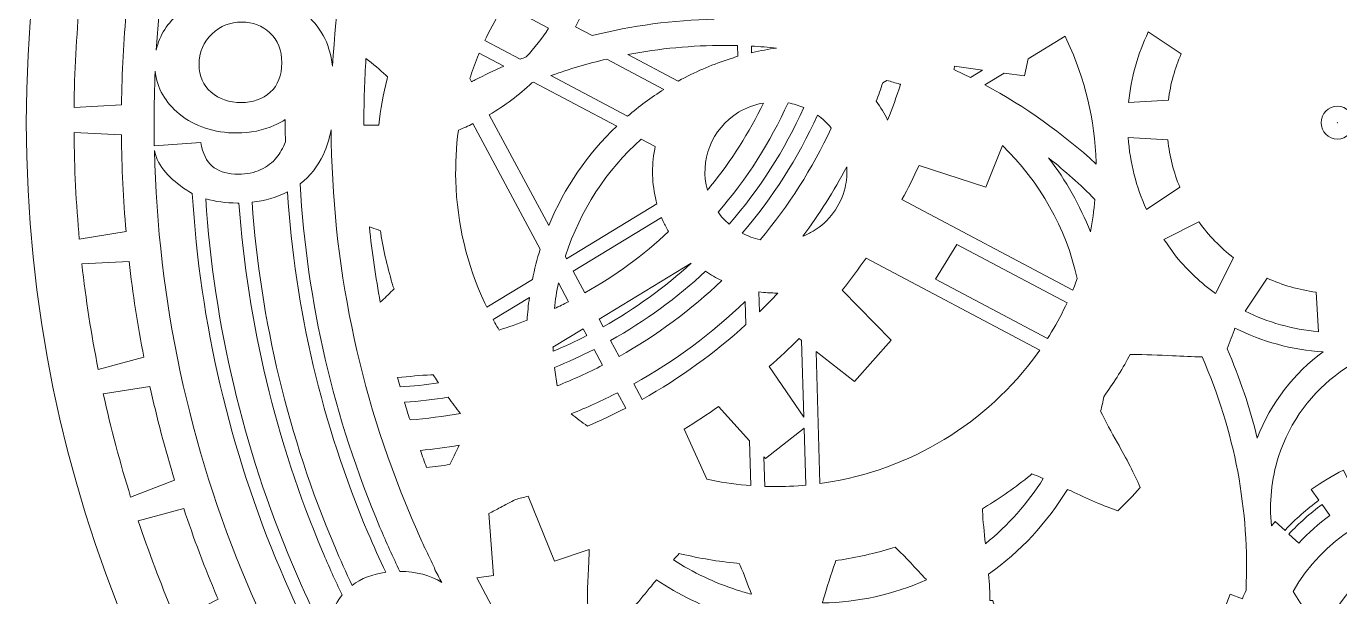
# Model space of a CAD drawing. Header units: millimetres. Extents: x -247 to 1827, y -473 to -7.
# Drawn here: x 1002.7 to 1203.1, y -279.6 to -192.7 of the extents above; entities that cross this region are included whole.
import ezdxf

# ---------------------------------------------------------------- set-up
doc = ezdxf.new("R2010")
doc.units = ezdxf.units.MM
doc.header["$MEASUREMENT"] = 0
doc.layers.add('Layer 3', color=7, linetype='Continuous')

# ---------------------------------------------------------------- blocks, each defined once
blk = doc.blocks.new('block 2')
at = {"layer": 'Layer 3'}
h = blk.add_hatch(color=7, dxfattribs=at)
h.dxf.hatch_style = 2
edge = h.paths.add_edge_path()
edge.add_spline(control_points=[(1202.7, -207.38), (1202.7, -207.38), (1202.72, -207.35), (1202.72, -207.35), (1202.72, -207.35), (1202.69, -207.36), (1202.69, -207.36), (1202.7, -207.36), (1202.7, -207.37), (1202.7, -207.38)], knot_values=[0, 0, 0, 0, 1, 1, 1, 2, 2, 2, 3, 3, 3, 3], degree=3, periodic=1)
at = {"layer": 'Layer 3', "lineweight": 0}
for points, knots in [([(1202.71, -7.36), (1092.25, -7.36), (1002.71, -96.9), (1002.71, -207.36), (1002.71, -317.82), (1092.25, -407.36), (1202.71, -407.36), (1313.16, -407.36), (1402.71, -317.82), (1402.71, -207.36), (1402.71, -96.9), (1313.16, -7.36), (1202.71, -7.36)], [0, 0, 0, 0, 1, 1, 1, 2, 2, 2, 3, 3, 3, 4, 4, 4, 4]), ([(1048.96, -123.68), (1046.22, -128.72), (1043.71, -133.91), (1041.46, -139.24), (1034.71, -155.19), (1030.43, -171.87), (1028.65, -189.03), (1027.77, -189.45), (1026.95, -189.97), (1026.19, -190.57), (1024.28, -192.1), (1023.02, -194.02), (1022.54, -196.29), (1023.77, -175.83), (1028.41, -155.97), (1036.39, -137.1), (1039.14, -130.59), (1042.26, -124.29), (1045.72, -118.19), (1046.41, -117.89), (1047.14, -117.53), (1047.9, -117.12), (1048.54, -116.78), (1048.42, -116.87), (1048.96, -116.52), (1048.96, -116.52), (1048.96, -123.68), (1048.96, -123.68)], [0, 0, 0, 0, 1, 1, 1, 2, 2, 2, 3, 3, 3, 4, 4, 4, 5, 5, 5, 6, 6, 6, 7, 7, 7, 8, 8, 8, 9, 9, 9, 9]), ([(1061.98, -134.36), (1063.32, -135.35), (1064.93, -135.88), (1066.8, -135.94), (1064.81, -139.74), (1062.95, -143.63), (1061.27, -147.61), (1054.38, -163.91), (1050.41, -181.08), (1049.44, -198.76), (1049.17, -196.87), (1048.69, -195.3), (1048, -194.06), (1047.26, -192.73), (1046.28, -191.59), (1045.08, -190.65), (1046.7, -175.15), (1050.57, -160.07), (1056.66, -145.67), (1058.29, -141.82), (1060.07, -138.05), (1061.98, -134.36)], [0, 0, 0, 0, 1, 1, 1, 2, 2, 2, 3, 3, 3, 4, 4, 4, 5, 5, 5, 6, 6, 6, 7, 7, 7, 7]), ([(1107.66, -191.59), (1101.38, -191.71), (1095.13, -192.55), (1089.01, -194.09), (1089.01, -194.09), (1086.46, -192.75), (1086.46, -192.75), (1087.65, -190.62), (1088.63, -188.39), (1089.37, -186.08), (1089.37, -186.08), (1107.66, -191.59), (1107.66, -191.59)], [0, 0, 0, 0, 1, 1, 1, 2, 2, 2, 3, 3, 3, 4, 4, 4, 4]), ([(1010.86, -188.81), (1010.86, -188.81), (1018.01, -189.94), (1018.01, -189.94), (1017.56, -194.82), (1017.3, -199.73), (1017.23, -204.66), (1017.23, -204.66), (1010, -205.04), (1010, -205.04), (1010.06, -199.62), (1010.35, -194.2), (1010.86, -188.81)], [0, 0, 0, 0, 1, 1, 1, 2, 2, 2, 3, 3, 3, 4, 4, 4, 4]), ([(1072.64, -194.84), (1072.64, -194.84), (1072.89, -194.33), (1072.89, -194.33), (1073.62, -192.8), (1074.45, -191.3), (1075.33, -189.87), (1075.33, -189.87), (1075.63, -189.39), (1075.63, -189.39), (1075.63, -189.39), (1082.37, -192.96), (1082.37, -192.96), (1081.37, -194.51), (1080.23, -195.96), (1078.98, -197.31), (1078.66, -197.43), (1078.35, -197.57), (1078.03, -197.69), (1078.03, -197.69), (1072.64, -194.84), (1072.64, -194.84)], [0, 0, 0, 0, 1, 1, 1, 2, 2, 2, 3, 3, 3, 4, 4, 4, 5, 5, 5, 6, 6, 6, 7, 7, 7, 7]), ([(1031.04, -193.81), (1032.35, -192.61), (1033.84, -192.02), (1035.59, -192.02), (1037.27, -192.02), (1038.68, -192.56), (1039.88, -193.67), (1041.08, -194.77), (1041.69, -196.3), (1041.69, -198.23), (1041.69, -200.15), (1041.1, -201.66), (1039.93, -202.71), (1038.76, -203.77), (1037.3, -204.29), (1035.47, -204.29), (1033.64, -204.29), (1032.15, -203.77), (1030.91, -202.7), (1029.67, -201.63), (1029.07, -200.27), (1029.07, -198.53), (1029.07, -196.6), (1029.73, -195.01), (1031.04, -193.81)], [0, 0, 0, 0, 1, 1, 1, 2, 2, 2, 3, 3, 3, 4, 4, 4, 5, 5, 5, 6, 6, 6, 7, 7, 7, 8, 8, 8, 8]), ([(1148.92, -201.6), (1148.92, -201.6), (1151.87, -199.81), (1151.87, -199.81), (1151.87, -199.81), (1154.96, -200.23), (1154.96, -200.23), (1154.96, -200.23), (1155.51, -197.6), (1155.51, -197.6), (1155.51, -197.6), (1161.17, -194.17), (1161.17, -194.17), (1161.17, -194.17), (1161.45, -194.78), (1161.45, -194.78), (1164.2, -200.65), (1165.69, -206.92), (1165.89, -213.42), (1165.89, -213.5), (1165.89, -213.58), (1165.89, -213.66), (1160.78, -208.96), (1155.09, -204.9), (1148.92, -201.6)], [0, 0, 0, 0, 1, 1, 1, 2, 2, 2, 3, 3, 3, 4, 4, 4, 5, 5, 5, 6, 6, 6, 7, 7, 7, 8, 8, 8, 8]), ([(1170.85, -204.3), (1171.22, -200.48), (1172.26, -196.85), (1173.85, -193.53), (1173.85, -193.53), (1178.87, -196.85), (1178.87, -196.85), (1178.39, -197.96), (1177.98, -199.11), (1177.65, -200.29), (1177.32, -201.47), (1177.07, -202.69), (1176.92, -203.93), (1176.92, -203.93), (1170.85, -204.3), (1170.85, -204.3)], [0, 0, 0, 0, 1, 1, 1, 2, 2, 2, 3, 3, 3, 4, 4, 4, 5, 5, 5, 5]), ([(1110.81, -197.38), (1110.73, -197.41), (1110.65, -197.44), (1110.57, -197.47), (1108.06, -198.24), (1105.59, -199.23), (1103.2, -200.46), (1102.84, -200.64), (1102.49, -200.84), (1102.13, -201.04), (1102.13, -201.04), (1094.46, -196.98), (1094.46, -196.98), (1099.33, -196.05), (1104.26, -195.57), (1109.22, -195.57), (1109.87, -195.57), (1110.53, -195.58), (1111.18, -195.6), (1111.18, -195.6), (1111.23, -197.23), (1111.23, -197.23), (1111.23, -197.23), (1110.81, -197.38), (1110.81, -197.38)], [0, 0, 0, 0, 1, 1, 1, 2, 2, 2, 3, 3, 3, 4, 4, 4, 5, 5, 5, 6, 6, 6, 7, 7, 7, 8, 8, 8, 8]), ([(1117.16, -195.98), (1115.93, -196.16), (1114.71, -196.39), (1113.5, -196.67), (1113.5, -196.67), (1113.35, -196.7), (1113.35, -196.7), (1113.35, -196.7), (1113.32, -195.68), (1113.32, -195.68), (1114.6, -195.75), (1115.88, -195.85), (1117.16, -195.98)], [0, 0, 0, 0, 1, 1, 1, 2, 2, 2, 3, 3, 3, 4, 4, 4, 4]), ([(1054.21, -207.73), (1054.21, -207.6), (1054.21, -207.48), (1054.21, -207.36), (1054.21, -204.07), (1054.31, -200.8), (1054.52, -197.55), (1055.6, -198.42), (1056.65, -199.28), (1057.57, -200.11), (1057.57, -200.11), (1057.83, -200.35), (1057.83, -200.35), (1057.83, -200.35), (1057.75, -200.69), (1057.75, -200.69), (1057.18, -202.98), (1056.76, -205.34), (1056.47, -207.72), (1055.72, -207.75), (1054.96, -207.75), (1054.21, -207.73)], [0, 0, 0, 0, 1, 1, 1, 2, 2, 2, 3, 3, 3, 4, 4, 4, 5, 5, 5, 6, 6, 6, 7, 7, 7, 7]), ([(1075.53, -198.75), (1074.06, -199.41), (1072.6, -200.1), (1071.16, -200.84), (1070.98, -200.93), (1070.81, -201.03), (1070.63, -201.12), (1070.63, -201.12), (1070.37, -200.64), (1070.37, -200.64), (1070.72, -199.55), (1071.1, -198.47), (1071.53, -197.39), (1071.53, -197.39), (1071.78, -196.77), (1071.78, -196.77), (1071.78, -196.77), (1075.53, -198.75), (1075.53, -198.75)], [0, 0, 0, 0, 1, 1, 1, 2, 2, 2, 3, 3, 3, 4, 4, 4, 5, 5, 5, 6, 6, 6, 6]), ([(1091.26, -197.67), (1091.26, -197.67), (1099.98, -202.29), (1099.98, -202.29), (1098.01, -203.51), (1096.16, -204.88), (1094.42, -206.37), (1094.42, -206.37), (1082.73, -200.18), (1082.73, -200.18), (1085.54, -199.18), (1088.38, -198.34), (1091.26, -197.67)], [0, 0, 0, 0, 1, 1, 1, 2, 2, 2, 3, 3, 3, 4, 4, 4, 4]), ([(1026.04, -206.02), (1028.42, -207.95), (1031.37, -208.93), (1034.81, -208.93), (1036.87, -208.93), (1038.82, -208.53), (1040.59, -207.75), (1041.17, -207.49), (1041.7, -207.2), (1042.21, -206.89), (1042.21, -207.05), (1042.21, -207.2), (1042.21, -207.36), (1042.21, -208.33), (1042.22, -209.3), (1042.23, -210.27), (1041.85, -211.24), (1041.4, -212.04), (1040.9, -212.65), (1040.27, -213.43), (1039.45, -214.05), (1038.47, -214.52), (1037.5, -214.97), (1036.35, -215.2), (1035.05, -215.2), (1033.53, -215.2), (1032.34, -214.89), (1031.39, -214.24), (1030.46, -213.6), (1029.8, -212.51), (1029.45, -211.01), (1029.45, -211.01), (1029.31, -210.4), (1029.31, -210.4), (1029.31, -210.4), (1022.24, -210.9), (1022.24, -210.9), (1022.22, -209.72), (1022.21, -208.54), (1022.21, -207.36), (1022.21, -204.72), (1022.27, -202.1), (1022.38, -199.48), (1022.65, -202.12), (1023.94, -204.32), (1026.04, -206.02)], [0, 0, 0, 0, 1, 1, 1, 2, 2, 2, 3, 3, 3, 4, 4, 4, 5, 5, 5, 6, 6, 6, 7, 7, 7, 8, 8, 8, 9, 9, 9, 10, 10, 10, 11, 11, 11, 12, 12, 12, 13, 13, 13, 14, 14, 14, 15, 15, 15, 15]), ([(1148.56, -199.35), (1148.56, -199.35), (1146.72, -200.46), (1146.72, -200.46), (1145.88, -200.04), (1145.04, -199.64), (1144.19, -199.25), (1144.23, -199.08), (1144.28, -198.92), (1144.32, -198.76), (1144.32, -198.76), (1148.56, -199.35), (1148.56, -199.35)], [0, 0, 0, 0, 1, 1, 1, 2, 2, 2, 3, 3, 3, 4, 4, 4, 4]), ([(1079.83, -201.28), (1079.92, -201.24), (1080.01, -201.21), (1080.1, -201.17), (1080.1, -201.17), (1092.77, -207.88), (1092.77, -207.88), (1088.32, -212.13), (1084.79, -217.26), (1082.41, -223.04), (1082.41, -223.04), (1073.34, -206.16), (1073.34, -206.16), (1075.73, -204.76), (1077.89, -203.11), (1079.83, -201.28)], [0, 0, 0, 0, 1, 1, 1, 2, 2, 2, 3, 3, 3, 4, 4, 4, 5, 5, 5, 5]), ([(1133.35, -201.3), (1133.35, -201.3), (1133.97, -200.92), (1133.97, -200.92), (1134.63, -201.09), (1135.28, -201.28), (1135.92, -201.48), (1135.97, -201.5), (1136.02, -201.51), (1136.06, -201.53), (1135.47, -203.36), (1134.81, -205.17), (1134.09, -206.96), (1133.61, -205.97), (1133.04, -205.01), (1132.37, -204.09), (1132.71, -203.17), (1133.04, -202.24), (1133.35, -201.3)], [0, 0, 0, 0, 1, 1, 1, 2, 2, 2, 3, 3, 3, 4, 4, 4, 5, 5, 5, 6, 6, 6, 6]), ([(1115.15, -204.36), (1112.96, -208.87), (1110.28, -213.12), (1107.1, -217.06), (1106.94, -217.26), (1106.78, -217.46), (1106.61, -217.66), (1105.37, -213.22), (1107.18, -208.31), (1111.37, -205.77), (1112.53, -205.07), (1113.82, -204.59), (1115.15, -204.36)], [0, 0, 0, 0, 1, 1, 1, 2, 2, 2, 3, 3, 3, 4, 4, 4, 4]), ([(1118.91, -204.35), (1119.74, -204.49), (1120.54, -204.73), (1121.3, -205.05), (1118.38, -211.55), (1114.55, -217.53), (1109.93, -222.84), (1109.3, -222.3), (1108.73, -221.69), (1108.24, -221.01), (1112.6, -215.95), (1116.18, -210.33), (1118.91, -204.35)], [0, 0, 0, 0, 1, 1, 1, 2, 2, 2, 3, 3, 3, 4, 4, 4, 4]), ([(1111.91, -224.19), (1116.56, -218.81), (1120.43, -212.77), (1123.4, -206.21), (1124.18, -206.76), (1124.89, -207.42), (1125.5, -208.18), (1122.63, -214.34), (1118.98, -220.06), (1114.65, -225.2), (1113.69, -224.99), (1112.77, -224.65), (1111.91, -224.19)], [0, 0, 0, 0, 1, 1, 1, 2, 2, 2, 3, 3, 3, 4, 4, 4, 4]), ([(1205.21, -207.36), (1205.21, -208.74), (1204.09, -209.86), (1202.71, -209.86), (1201.33, -209.86), (1200.21, -208.74), (1200.21, -207.36), (1200.21, -205.98), (1201.33, -204.86), (1202.71, -204.86), (1204.09, -204.86), (1205.21, -205.98), (1205.21, -207.36)], [0, 0, 0, 0, 1, 1, 1, 2, 2, 2, 3, 3, 3, 4, 4, 4, 4]), ([(1068.22, -216.24), (1068.15, -213.63), (1068.28, -211.04), (1068.62, -208.49), (1069.37, -208.19), (1070.11, -207.86), (1070.84, -207.5), (1070.84, -207.5), (1081.11, -226.62), (1081.11, -226.62), (1080.62, -228.16), (1080.23, -229.71), (1079.91, -231.27), (1079.91, -231.27), (1072.94, -235.49), (1072.94, -235.49), (1072.94, -235.49), (1072.66, -234.88), (1072.66, -234.88), (1069.91, -229.01), (1068.42, -222.74), (1068.22, -216.24)], [0, 0, 0, 0, 1, 1, 1, 2, 2, 2, 3, 3, 3, 4, 4, 4, 5, 5, 5, 6, 6, 6, 7, 7, 7, 7]), ([(1202.7, -207.38), (1202.7, -207.38), (1202.72, -207.35), (1202.72, -207.35), (1202.72, -207.35), (1202.69, -207.36), (1202.69, -207.36), (1202.7, -207.36), (1202.7, -207.37), (1202.7, -207.38)], [0, 0, 0, 0, 1, 1, 1, 2, 2, 2, 3, 3, 3, 3]), ([(1009.99, -208.85), (1009.99, -208.85), (1017.22, -209.23), (1017.22, -209.23), (1017.27, -214.17), (1017.5, -219.09), (1017.94, -223.97), (1017.94, -223.97), (1010.8, -225.09), (1010.8, -225.09), (1010.31, -219.7), (1010.04, -214.28), (1009.99, -208.85)], [0, 0, 0, 0, 1, 1, 1, 2, 2, 2, 3, 3, 3, 4, 4, 4, 4]), ([(1059.68, -275.76), (1058.63, -273.55), (1057.62, -271.32), (1056.66, -269.06), (1049.6, -252.36), (1045.52, -234.78), (1044.48, -216.68), (1045.98, -215.51), (1047.18, -214.01), (1048.03, -212.2), (1048.55, -211.12), (1048.94, -209.86), (1049.21, -208.44), (1049.35, -228.78), (1053.4, -248.51), (1061.27, -267.11), (1061.8, -268.36), (1062.35, -269.6), (1062.91, -270.84), (1063.09, -271.29), (1063.28, -271.74), (1063.47, -272.19), (1063.47, -272.19), (1063.52, -272.17), (1063.52, -272.17), (1064.01, -273.22), (1064.51, -274.27), (1065.03, -275.3), (1065.03, -275.3), (1064.96, -275.34), (1064.96, -275.34), (1065.32, -276.05), (1065.7, -276.75), (1066.09, -277.44), (1064.34, -276.35), (1062.2, -275.78), (1059.68, -275.76)], [0, 0, 0, 0, 1, 1, 1, 2, 2, 2, 3, 3, 3, 4, 4, 4, 5, 5, 5, 6, 6, 6, 7, 7, 7, 8, 8, 8, 9, 9, 9, 10, 10, 10, 11, 11, 11, 12, 12, 12, 12]), ([(1098.24, -215.37), (1098.28, -216.68), (1098.47, -218.01), (1098.8, -219.32), (1098.8, -219.32), (1098.91, -219.75), (1098.91, -219.75), (1098.91, -219.75), (1085.12, -228.1), (1085.12, -228.1), (1085.12, -228.1), (1084.94, -227.76), (1084.94, -227.76), (1084.95, -227.73), (1084.96, -227.69), (1084.98, -227.65), (1087.21, -220.69), (1091.19, -214.6), (1096.51, -209.86), (1096.51, -209.86), (1098.64, -210.99), (1098.64, -210.99), (1098.64, -210.99), (1098.56, -211.42), (1098.56, -211.42), (1098.31, -212.74), (1098.2, -214.07), (1098.24, -215.37)], [0, 0, 0, 0, 1, 1, 1, 2, 2, 2, 3, 3, 3, 4, 4, 4, 5, 5, 5, 6, 6, 6, 7, 7, 7, 8, 8, 8, 9, 9, 9, 9]), ([(1176.84, -209.98), (1177.1, -212.51), (1177.73, -214.94), (1178.66, -217.21), (1178.66, -217.21), (1173.56, -220.58), (1173.56, -220.58), (1172.02, -217.19), (1171.06, -213.5), (1170.79, -209.61), (1170.79, -209.61), (1176.84, -209.98), (1176.84, -209.98)], [0, 0, 0, 0, 1, 1, 1, 2, 2, 2, 3, 3, 3, 4, 4, 4, 4]), ([(1048.01, -300.45), (1043.62, -293.15), (1039.74, -285.53), (1036.39, -277.62), (1027.53, -256.66), (1022.78, -234.48), (1022.26, -211.61), (1022.68, -214.13), (1024.87, -216.09), (1026.95, -217.49), (1027.29, -217.73), (1027.66, -217.93), (1028.03, -218.13), (1029.23, -237.95), (1033.73, -257.2), (1041.46, -275.48), (1043.95, -281.36), (1046.74, -287.07), (1049.82, -292.6), (1049.74, -292.69), (1049.66, -292.78), (1049.58, -292.87), (1048.37, -294.31), (1047.76, -296.11), (1047.76, -298.22), (1047.76, -299), (1047.85, -299.74), (1048.01, -300.45)], [0, 0, 0, 0, 1, 1, 1, 2, 2, 2, 3, 3, 3, 4, 4, 4, 5, 5, 5, 6, 6, 6, 7, 7, 7, 8, 8, 8, 9, 9, 9, 9]), ([(1136.27, -219.09), (1137.19, -217.39), (1138.07, -215.66), (1138.88, -213.91), (1138.88, -213.91), (1149.08, -217.2), (1149.08, -217.2), (1149.08, -217.2), (1151.61, -210.86), (1151.61, -210.86), (1157.31, -216.36), (1161.27, -223.43), (1163.03, -231.11), (1162.88, -231.5), (1162.74, -231.88), (1162.58, -232.27), (1162.58, -232.27), (1162.33, -232.89), (1162.33, -232.89), (1162.33, -232.89), (1136.27, -219.09), (1136.27, -219.09)], [0, 0, 0, 0, 1, 1, 1, 2, 2, 2, 3, 3, 3, 4, 4, 4, 5, 5, 5, 6, 6, 6, 7, 7, 7, 7]), ([(1121.15, -224.68), (1123.65, -221.34), (1125.89, -217.8), (1127.86, -214.09), (1127.94, -215.15), (1127.85, -216.22), (1127.6, -217.28), (1126.93, -220.05), (1125.21, -222.39), (1122.74, -223.89), (1122.23, -224.2), (1121.7, -224.46), (1121.15, -224.68)], [0, 0, 0, 0, 1, 1, 1, 2, 2, 2, 3, 3, 3, 4, 4, 4, 4]), ([(1158.65, -212.74), (1161.13, -214.7), (1163.49, -216.82), (1165.72, -219.06), (1165.57, -220.73), (1165.34, -222.37), (1165.02, -224.01), (1163.45, -219.97), (1161.31, -216.17), (1158.65, -212.74)], [0, 0, 0, 0, 1, 1, 1, 2, 2, 2, 3, 3, 3, 3]), ([(1052.4, -277.9), (1051.48, -275.94), (1050.59, -273.97), (1049.75, -271.98), (1042.67, -255.22), (1038.45, -237.62), (1037.15, -219.49), (1039.13, -219.27), (1040.94, -218.73), (1042.55, -217.9), (1043.7, -235.85), (1047.81, -253.27), (1054.82, -269.84), (1055.68, -271.88), (1056.59, -273.89), (1057.53, -275.89), (1055.52, -276.15), (1053.8, -276.83), (1052.4, -277.9)], [0, 0, 0, 0, 1, 1, 1, 2, 2, 2, 3, 3, 3, 4, 4, 4, 5, 5, 5, 6, 6, 6, 6]), ([(1043.3, -274.7), (1035.78, -256.92), (1031.35, -238.21), (1030.09, -218.95), (1031.53, -219.38), (1033.15, -219.61), (1034.94, -219.61), (1035.01, -219.61), (1035.08, -219.61), (1035.15, -219.61), (1036.47, -237.96), (1040.73, -255.79), (1047.91, -272.75), (1048.85, -274.98), (1049.84, -277.17), (1050.87, -279.35), (1049.72, -280.75), (1049.13, -282.38), (1049.13, -284.23), (1049.13, -285.82), (1049.6, -287.21), (1050.51, -288.37), (1051.15, -289.17), (1052.03, -289.86), (1053.15, -290.4), (1052.51, -290.65), (1051.92, -290.95), (1051.39, -291.29), (1048.41, -285.93), (1045.71, -280.4), (1043.3, -274.7)], [0, 0, 0, 0, 1, 1, 1, 2, 2, 2, 3, 3, 3, 4, 4, 4, 5, 5, 5, 6, 6, 6, 7, 7, 7, 8, 8, 8, 9, 9, 9, 10, 10, 10, 10]), ([(1087.92, -233.31), (1087.92, -233.31), (1086.12, -229.97), (1086.12, -229.97), (1086.12, -229.97), (1099.6, -221.79), (1099.6, -221.79), (1099.6, -221.79), (1099.88, -222.41), (1099.88, -222.41), (1100.13, -222.94), (1100.4, -223.46), (1100.69, -223.96), (1096.84, -227.56), (1092.57, -230.68), (1087.92, -233.31)], [0, 0, 0, 0, 1, 1, 1, 2, 2, 2, 3, 3, 3, 4, 4, 4, 5, 5, 5, 5]), ([(1056.39, -223.7), (1056.39, -223.7), (1056.72, -223.82), (1056.72, -223.82), (1056.72, -223.82), (1056.78, -224.17), (1056.78, -224.17), (1057.22, -226.95), (1057.87, -229.71), (1058.69, -232.37), (1058.69, -232.37), (1058.8, -232.7), (1058.8, -232.7), (1058.8, -232.7), (1058.55, -232.95), (1058.55, -232.95), (1057.98, -233.53), (1057.36, -234.12), (1056.71, -234.72), (1056.01, -230.93), (1055.45, -227.1), (1055.04, -223.25), (1055.5, -223.4), (1055.96, -223.54), (1056.39, -223.7)], [0, 0, 0, 0, 1, 1, 1, 2, 2, 2, 3, 3, 3, 4, 4, 4, 5, 5, 5, 6, 6, 6, 7, 7, 7, 8, 8, 8, 8]), ([(1181.58, -222.47), (1183.06, -224.55), (1184.84, -226.39), (1186.86, -227.95), (1186.86, -227.95), (1184.13, -233.41), (1184.13, -233.41), (1181.91, -231.81), (1179.9, -229.94), (1178.14, -227.84), (1177.52, -226.93), (1176.88, -226.03), (1176.22, -225.15), (1176.22, -225.15), (1181.58, -222.47), (1181.58, -222.47)], [0, 0, 0, 0, 1, 1, 1, 2, 2, 2, 3, 3, 3, 4, 4, 4, 5, 5, 5, 5]), ([(1141.38, -231.22), (1141.38, -231.22), (1144.66, -225.92), (1144.66, -225.92), (1144.66, -225.92), (1161.47, -234.82), (1161.47, -234.82), (1161.47, -234.82), (1161.22, -235.33), (1161.22, -235.33), (1160.49, -236.87), (1159.66, -238.36), (1158.78, -239.79), (1158.78, -239.79), (1158.48, -240.27), (1158.48, -240.27), (1158.48, -240.27), (1141.38, -231.22), (1141.38, -231.22)], [0, 0, 0, 0, 1, 1, 1, 2, 2, 2, 3, 3, 3, 4, 4, 4, 5, 5, 5, 6, 6, 6, 6]), ([(1129.03, -246.82), (1129.03, -246.82), (1134.64, -240.53), (1134.64, -240.53), (1134.64, -240.53), (1127.17, -232.89), (1127.17, -232.89), (1128.44, -231.3), (1129.64, -229.66), (1130.8, -227.99), (1130.8, -227.99), (1157.31, -242.03), (1157.31, -242.03), (1157.31, -242.03), (1156.92, -242.58), (1156.92, -242.58), (1149.28, -253.16), (1137.45, -260.33), (1124.45, -262.27), (1124.45, -262.27), (1123.77, -262.38), (1123.77, -262.38), (1123.77, -262.38), (1123.17, -242.26), (1123.17, -242.26), (1123.17, -242.26), (1129.03, -246.82), (1129.03, -246.82)], [0, 0, 0, 0, 1, 1, 1, 2, 2, 2, 3, 3, 3, 4, 4, 4, 5, 5, 5, 6, 6, 6, 7, 7, 7, 8, 8, 8, 9, 9, 9, 9]), ([(1011.19, -228.88), (1011.19, -228.88), (1018.39, -228.5), (1018.39, -228.5), (1018.95, -233.41), (1019.7, -238.27), (1020.64, -243.1), (1020.64, -243.1), (1013.68, -244.96), (1013.68, -244.96), (1012.62, -239.65), (1011.79, -234.29), (1011.19, -228.88)], [0, 0, 0, 0, 1, 1, 1, 2, 2, 2, 3, 3, 3, 4, 4, 4, 4]), ([(1104.12, -228.79), (1100.07, -232.48), (1095.58, -235.73), (1090.7, -238.48), (1090.7, -238.48), (1090.07, -237.31), (1090.07, -237.31), (1090.07, -237.31), (1104.12, -228.79), (1104.12, -228.79)], [0, 0, 0, 0, 1, 1, 1, 2, 2, 2, 3, 3, 3, 3]), ([(1093.12, -242.99), (1093.12, -242.99), (1091.82, -240.57), (1091.82, -240.57), (1097.12, -237.6), (1101.97, -234.04), (1106.32, -230), (1107.11, -230.55), (1107.93, -231.03), (1108.79, -231.44), (1104.13, -235.88), (1098.88, -239.76), (1093.12, -242.99)], [0, 0, 0, 0, 1, 1, 1, 2, 2, 2, 3, 3, 3, 4, 4, 4, 4]), ([(1085.42, -234.65), (1084.7, -235.01), (1083.98, -235.36), (1083.26, -235.7), (1083.4, -234.39), (1083.61, -233.08), (1083.88, -231.78), (1083.88, -231.78), (1085.42, -234.65), (1085.42, -234.65)], [0, 0, 0, 0, 1, 1, 1, 2, 2, 2, 3, 3, 3, 3]), ([(1191.98, -231.05), (1194.31, -232.12), (1196.82, -232.85), (1199.45, -233.19), (1199.45, -233.19), (1199.82, -239.23), (1199.82, -239.23), (1195.84, -238.87), (1192.07, -237.78), (1188.64, -236.1), (1188.64, -236.1), (1191.98, -231.05), (1191.98, -231.05)], [0, 0, 0, 0, 1, 1, 1, 2, 2, 2, 3, 3, 3, 4, 4, 4, 4]), ([(1079.45, -234.02), (1079.29, -235.17), (1079.17, -236.32), (1079.1, -237.48), (1077.69, -238.02), (1076.27, -238.52), (1074.83, -238.97), (1074.61, -238.6), (1074.4, -238.23), (1074.2, -237.86), (1074.2, -237.86), (1073.92, -237.37), (1073.92, -237.37), (1073.92, -237.37), (1079.45, -234.02), (1079.45, -234.02)], [0, 0, 0, 0, 1, 1, 1, 2, 2, 2, 3, 3, 3, 4, 4, 4, 5, 5, 5, 5]), ([(1115.15, -233.22), (1115.99, -233.3), (1116.68, -233.33), (1117.35, -233.33), (1116.44, -234.3), (1115.51, -235.25), (1114.55, -236.19), (1114.55, -236.19), (1114.46, -233.15), (1114.46, -233.15), (1114.46, -233.15), (1115.15, -233.22), (1115.15, -233.22)], [0, 0, 0, 0, 1, 1, 1, 2, 2, 2, 3, 3, 3, 4, 4, 4, 4]), ([(1112.37, -234.61), (1112.37, -234.61), (1112.47, -238.14), (1112.47, -238.14), (1107.74, -242.45), (1102.46, -246.29), (1096.64, -249.54), (1096.64, -249.54), (1095.37, -247.18), (1095.37, -247.18), (1101.63, -243.68), (1107.33, -239.46), (1112.37, -234.61)], [0, 0, 0, 0, 1, 1, 1, 2, 2, 2, 3, 3, 3, 4, 4, 4, 4]), ([(1087.64, -238.78), (1087.64, -238.78), (1088.2, -239.82), (1088.2, -239.82), (1086.51, -240.68), (1084.8, -241.47), (1083.07, -242.19), (1083.06, -241.99), (1083.06, -241.78), (1083.05, -241.57), (1083.05, -241.57), (1087.64, -238.78), (1087.64, -238.78)], [0, 0, 0, 0, 1, 1, 1, 2, 2, 2, 3, 3, 3, 4, 4, 4, 4]), ([(1120.98, -240.56), (1120.98, -240.56), (1121.33, -252.27), (1121.33, -252.27), (1121.33, -252.27), (1116.04, -244.53), (1116.04, -244.53), (1117.61, -243.15), (1119.14, -241.73), (1120.6, -240.26), (1120.6, -240.26), (1120.98, -240.56), (1120.98, -240.56)], [0, 0, 0, 0, 1, 1, 1, 2, 2, 2, 3, 3, 3, 4, 4, 4, 4]), ([(1190.48, -255.44), (1189.35, -250.81), (1187.81, -246.25), (1185.87, -241.81), (1186.32, -240.73), (1186.71, -239.69), (1187.07, -238.67), (1191.17, -240.72), (1195.73, -242), (1200.54, -242.29), (1196.13, -245.53), (1192.57, -250.02), (1190.48, -255.44)], [0, 0, 0, 0, 1, 1, 1, 2, 2, 2, 3, 3, 3, 4, 4, 4, 4]), ([(1089.32, -241.91), (1089.32, -241.91), (1090.62, -244.33), (1090.62, -244.33), (1088.35, -245.5), (1086.04, -246.54), (1083.7, -247.47), (1083.53, -246.54), (1083.39, -245.61), (1083.28, -244.68), (1085.32, -243.85), (1087.33, -242.93), (1089.32, -241.91)], [0, 0, 0, 0, 1, 1, 1, 2, 2, 2, 3, 3, 3, 4, 4, 4, 4]), ([(1237.85, -254.4), (1237.85, -254.4), (1240.79, -254.6), (1240.79, -254.6), (1241.37, -255.76), (1241.86, -256.95), (1242.26, -258.17), (1242.26, -258.17), (1238.27, -259.16), (1238.27, -259.16), (1238.27, -259.16), (1238.87, -262.5), (1238.87, -262.5), (1237.92, -261.87), (1236.94, -261.28), (1235.93, -260.75), (1235.93, -260.75), (1235, -262.51), (1235, -262.51), (1232.97, -261.44), (1230.82, -260.57), (1228.57, -259.93), (1228.57, -259.93), (1229.12, -258.01), (1229.12, -258.01), (1227.29, -257.48), (1225.4, -257.1), (1223.5, -256.88), (1223.5, -256.88), (1223.27, -258.86), (1223.27, -258.86), (1221.99, -258.71), (1220.69, -258.63), (1219.37, -258.63), (1218.35, -258.63), (1217.34, -258.68), (1216.35, -258.77), (1216.35, -258.77), (1216.17, -256.79), (1216.17, -256.79), (1214.26, -256.96), (1212.36, -257.29), (1210.51, -257.76), (1210.51, -257.76), (1211.01, -259.69), (1211.01, -259.69), (1208.74, -260.27), (1206.58, -261.09), (1204.52, -262.12), (1204.52, -262.12), (1203.63, -260.33), (1203.63, -260.33), (1201.92, -261.17), (1200.27, -262.17), (1198.72, -263.29), (1198.72, -263.29), (1199.89, -264.91), (1199.89, -264.91), (1198.01, -266.27), (1196.27, -267.8), (1194.71, -269.51), (1194.71, -269.51), (1193.23, -268.16), (1193.23, -268.16), (1193.04, -268.37), (1192.85, -268.59), (1192.66, -268.81), (1192.28, -265.35), (1192.6, -261.76), (1193.73, -258.25), (1197.2, -247.44), (1207.24, -240.55), (1218.02, -240.55), (1220.6, -240.55), (1223.22, -240.94), (1225.81, -241.77), (1230.68, -243.34), (1234.87, -246.25), (1237.97, -250.18), (1237.97, -250.18), (1237.85, -250.19), (1237.85, -250.19), (1237.85, -250.19), (1237.85, -254.4), (1237.85, -254.4)], [0, 0, 0, 0, 1, 1, 1, 2, 2, 2, 3, 3, 3, 4, 4, 4, 5, 5, 5, 6, 6, 6, 7, 7, 7, 8, 8, 8, 9, 9, 9, 10, 10, 10, 11, 11, 11, 12, 12, 12, 13, 13, 13, 14, 14, 14, 15, 15, 15, 16, 16, 16, 17, 17, 17, 18, 18, 18, 19, 19, 19, 20, 20, 20, 21, 21, 21, 22, 22, 22, 23, 23, 23, 24, 24, 24, 25, 25, 25, 26, 26, 26, 27, 27, 27, 28, 28, 28, 28]), ([(1186.35, -279.21), (1185.66, -280.99), (1185.1, -282.84), (1184.71, -284.7), (1184.71, -284.7), (1186.66, -285.12), (1186.66, -285.12), (1186.18, -287.34), (1185.93, -289.64), (1185.92, -292), (1185.92, -292), (1183.94, -291.99), (1183.94, -291.99), (1183.94, -291.99), (1183.94, -292.08), (1183.94, -292.08), (1183.94, -293.63), (1184.05, -295.19), (1184.25, -296.73), (1184.1, -296.79), (1183.96, -296.84), (1183.82, -296.9), (1183.08, -297.21), (1182.34, -297.51), (1181.66, -297.76), (1181.66, -297.76), (1181.41, -297.85), (1181.41, -297.85), (1181.41, -297.85), (1181.22, -297.66), (1181.22, -297.66), (1180.37, -296.8), (1179.48, -295.96), (1178.57, -295.18), (1178.57, -295.18), (1178.36, -295.01), (1178.36, -295.01), (1178.36, -295.01), (1178.45, -294.75), (1178.45, -294.75), (1178.67, -294.07), (1178.94, -293.33), (1179.21, -292.6), (1179.47, -291.89), (1179.74, -291.16), (1179.95, -290.49), (1179.22, -289.92), (1178.58, -289.43), (1177.97, -289), (1177.38, -289.38), (1176.74, -289.83), (1176.11, -290.27), (1175.46, -290.73), (1174.8, -291.19), (1174.19, -291.58), (1174.19, -291.58), (1173.96, -291.73), (1173.96, -291.73), (1173.96, -291.73), (1173.74, -291.58), (1173.74, -291.58), (1172.74, -290.94), (1171.68, -290.32), (1170.59, -289.75), (1170.59, -289.75), (1170.35, -289.62), (1170.35, -289.62), (1170.35, -289.62), (1170.38, -289.36), (1170.38, -289.36), (1170.44, -288.64), (1170.54, -287.86), (1170.63, -287.08), (1170.73, -286.34), (1170.82, -285.56), (1170.88, -284.87), (1170.15, -284.52), (1169.39, -284.18), (1168.61, -283.86), (1168.12, -284.36), (1167.6, -284.93), (1167.1, -285.49), (1166.56, -286.08), (1166.02, -286.67), (1165.51, -287.2), (1165.51, -287.2), (1165.32, -287.39), (1165.32, -287.39), (1165.32, -287.39), (1165.07, -287.29), (1165.07, -287.29), (1163.89, -286.86), (1162.72, -286.49), (1161.59, -286.19), (1161.59, -286.19), (1161.33, -286.12), (1161.33, -286.12), (1161.33, -286.12), (1161.29, -285.85), (1161.29, -285.85), (1161.19, -285.15), (1161.11, -284.37), (1161.03, -283.6), (1160.95, -282.84), (1160.86, -282.06), (1160.76, -281.36), (1160, -281.19), (1159.19, -281.03), (1158.32, -280.89), (1157.96, -281.48), (1157.59, -282.15), (1157.23, -282.8), (1156.84, -283.49), (1156.45, -284.19), (1156.07, -284.81), (1156.07, -284.81), (1155.93, -285.04), (1155.93, -285.04), (1155.93, -285.04), (1155.66, -285.01), (1155.66, -285.01), (1154.53, -284.86), (1153.34, -284.76), (1152.02, -284.71), (1152.02, -284.71), (1151.74, -284.69), (1151.74, -284.69), (1151.74, -284.69), (1151.65, -284.45), (1151.65, -284.45), (1151.39, -283.79), (1151.14, -283.06), (1150.88, -282.32), (1150.63, -281.6), (1150.37, -280.85), (1150.12, -280.19), (1150.12, -280.19), (1150.08, -280.19), (1150.08, -280.19), (1149.95, -280.19), (1149.81, -280.19), (1149.68, -280.19), (1149.7, -279.01), (1149.61, -277.64), (1149.49, -276.2), (1154.36, -272.72), (1158.43, -268.33), (1161.52, -263.25), (1161.7, -263.33), (1161.89, -263.42), (1162.07, -263.5), (1164.57, -264.66), (1167.14, -265.85), (1169.21, -266.52), (1170.38, -265.38), (1171.53, -264.19), (1172.62, -262.97), (1171.82, -260.98), (1170.46, -258.52), (1169.14, -256.14), (1168.25, -254.53), (1167.33, -252.86), (1166.57, -251.33), (1166.77, -250.6), (1166.94, -249.86), (1167.09, -249.13), (1168.48, -247.17), (1169.77, -245.13), (1170.91, -243.03), (1170.91, -243.03), (1171.08, -242.71), (1171.08, -242.71), (1171.08, -242.71), (1171.44, -242.71), (1171.44, -242.71), (1173.31, -242.69), (1175.46, -242.79), (1177.54, -242.89), (1179.06, -242.96), (1180.6, -243.04), (1182.05, -243.06), (1187.06, -254.38), (1189.31, -266.5), (1188.76, -278.63), (1188.57, -279.06), (1188.39, -279.49), (1188.21, -279.93), (1188.21, -279.93), (1186.35, -279.21), (1186.35, -279.21)], [0, 0, 0, 0, 1, 1, 1, 2, 2, 2, 3, 3, 3, 4, 4, 4, 5, 5, 5, 6, 6, 6, 7, 7, 7, 8, 8, 8, 9, 9, 9, 10, 10, 10, 11, 11, 11, 12, 12, 12, 13, 13, 13, 14, 14, 14, 15, 15, 15, 16, 16, 16, 17, 17, 17, 18, 18, 18, 19, 19, 19, 20, 20, 20, 21, 21, 21, 22, 22, 22, 23, 23, 23, 24, 24, 24, 25, 25, 25, 26, 26, 26, 27, 27, 27, 28, 28, 28, 29, 29, 29, 30, 30, 30, 31, 31, 31, 32, 32, 32, 33, 33, 33, 34, 34, 34, 35, 35, 35, 36, 36, 36, 37, 37, 37, 38, 38, 38, 39, 39, 39, 40, 40, 40, 41, 41, 41, 42, 42, 42, 43, 43, 43, 44, 44, 44, 45, 45, 45, 46, 46, 46, 47, 47, 47, 48, 48, 48, 49, 49, 49, 50, 50, 50, 51, 51, 51, 52, 52, 52, 53, 53, 53, 54, 54, 54, 55, 55, 55, 56, 56, 56, 57, 57, 57, 58, 58, 58, 59, 59, 59, 60, 60, 60, 61, 61, 61, 62, 62, 62, 63, 63, 63, 63]), ([(1065.59, -247.03), (1063.64, -247.32), (1061.68, -247.52), (1059.73, -247.64), (1059.59, -247.17), (1059.46, -246.7), (1059.34, -246.22), (1061.09, -246.04), (1062.86, -245.87), (1064.43, -245.8), (1064.43, -245.8), (1064.79, -245.78), (1064.79, -245.78), (1064.79, -245.78), (1064.97, -246.08), (1064.97, -246.08), (1065.17, -246.4), (1065.38, -246.72), (1065.59, -247.03)], [0, 0, 0, 0, 1, 1, 1, 2, 2, 2, 3, 3, 3, 4, 4, 4, 5, 5, 5, 6, 6, 6, 6]), ([(1014.46, -248.68), (1014.46, -248.68), (1021.56, -247.55), (1021.56, -247.55), (1022.63, -252.36), (1023.88, -257.13), (1025.33, -261.85), (1025.33, -261.85), (1018.63, -264.42), (1018.63, -264.42), (1017.01, -259.23), (1015.62, -253.98), (1014.46, -248.68)], [0, 0, 0, 0, 1, 1, 1, 2, 2, 2, 3, 3, 3, 4, 4, 4, 4]), ([(1061.24, -252.67), (1060.95, -251.78), (1060.68, -250.88), (1060.41, -249.98), (1062.63, -249.83), (1064.85, -249.57), (1067.07, -249.22), (1067.67, -250.05), (1068.29, -250.87), (1068.92, -251.68), (1066.37, -252.14), (1063.81, -252.47), (1061.24, -252.67)], [0, 0, 0, 0, 1, 1, 1, 2, 2, 2, 3, 3, 3, 4, 4, 4, 4]), ([(1092.87, -248.52), (1092.87, -248.52), (1094.14, -250.88), (1094.14, -250.88), (1092.22, -251.88), (1090.27, -252.78), (1088.3, -253.61), (1087.46, -253.01), (1086.64, -252.39), (1085.84, -251.73), (1088.21, -250.78), (1090.56, -249.72), (1092.87, -248.52)], [0, 0, 0, 0, 1, 1, 1, 2, 2, 2, 3, 3, 3, 4, 4, 4, 4]), ([(1113, -255.86), (1113, -255.86), (1113.21, -262.68), (1113.21, -262.68), (1113.21, -262.68), (1112.52, -262.62), (1112.52, -262.62), (1110.5, -262.44), (1108.5, -262.13), (1106.52, -261.7), (1106.52, -261.7), (1103.07, -254.08), (1103.07, -254.08), (1104.86, -252.99), (1106.59, -251.83), (1108.28, -250.64), (1108.28, -250.64), (1113, -255.86), (1113, -255.86)], [0, 0, 0, 0, 1, 1, 1, 2, 2, 2, 3, 3, 3, 4, 4, 4, 5, 5, 5, 6, 6, 6, 6]), ([(1115.46, -258.57), (1115.46, -258.57), (1121.38, -253.9), (1121.38, -253.9), (1121.38, -253.9), (1121.64, -262.63), (1121.64, -262.63), (1121.64, -262.63), (1121.07, -262.67), (1121.07, -262.67), (1119.37, -262.81), (1117.63, -262.86), (1115.92, -262.82), (1115.92, -262.82), (1115.35, -262.81), (1115.35, -262.81), (1115.35, -262.81), (1115.21, -258.3), (1115.21, -258.3), (1115.21, -258.3), (1115.46, -258.57), (1115.46, -258.57)], [0, 0, 0, 0, 1, 1, 1, 2, 2, 2, 3, 3, 3, 4, 4, 4, 5, 5, 5, 6, 6, 6, 7, 7, 7, 7]), ([(1063.77, -259.91), (1063.44, -259.05), (1063.13, -258.18), (1062.82, -257.31), (1064.79, -257.13), (1066.76, -256.87), (1068.72, -256.54), (1068.33, -257.38), (1067.93, -258.23), (1067.53, -259.06), (1067.46, -259.2), (1067.4, -259.33), (1067.33, -259.47), (1066.14, -259.64), (1064.96, -259.79), (1063.77, -259.91)], [0, 0, 0, 0, 1, 1, 1, 2, 2, 2, 3, 3, 3, 4, 4, 4, 5, 5, 5, 5]), ([(1148.57, -266.55), (1148.57, -266.55), (1148.55, -266.2), (1148.55, -266.2), (1148.55, -266.2), (1148.86, -266.01), (1148.86, -266.01), (1151.3, -264.54), (1153.64, -262.9), (1155.84, -261.12), (1155.84, -261.12), (1156.11, -260.9), (1156.11, -260.9), (1156.11, -260.9), (1156.45, -261.03), (1156.45, -261.03), (1156.9, -261.2), (1157.36, -261.4), (1157.84, -261.6), (1155.47, -265.38), (1152.49, -268.74), (1149, -271.54), (1148.82, -269.82), (1148.64, -268.09), (1148.57, -266.55)], [0, 0, 0, 0, 1, 1, 1, 2, 2, 2, 3, 3, 3, 4, 4, 4, 5, 5, 5, 6, 6, 6, 7, 7, 7, 8, 8, 8, 8]), ([(1107.54, -310.49), (1108.15, -311.02), (1108.75, -311.55), (1109.28, -312.05), (1109.28, -312.05), (1109.47, -312.23), (1109.47, -312.23), (1109.47, -312.23), (1109.38, -312.48), (1109.38, -312.48), (1108.94, -313.64), (1108.56, -314.8), (1108.25, -315.9), (1108.25, -315.9), (1108.18, -316.16), (1108.18, -316.16), (1108.18, -316.16), (1107.91, -316.2), (1107.91, -316.2), (1107.2, -316.3), (1106.4, -316.38), (1105.61, -316.46), (1104.84, -316.54), (1104.05, -316.62), (1103.35, -316.72), (1103.28, -316.99), (1103.22, -317.28), (1103.16, -317.56), (1101.31, -315.88), (1099.48, -314.15), (1097.7, -312.37), (1088.05, -302.72), (1079.88, -291.94), (1073.27, -280.21), (1073.27, -280.21), (1071.41, -276.75), (1071.41, -276.75), (1071.41, -276.75), (1073.99, -276.37), (1073.99, -276.37), (1073.99, -276.37), (1073.27, -266.95), (1073.27, -266.95), (1073.85, -266.64), (1074.44, -266.33), (1075.02, -266.02), (1075.78, -265.61), (1076.56, -265.19), (1077.32, -264.79), (1077.97, -264.63), (1078.61, -264.46), (1079.25, -264.29), (1079.25, -264.29), (1083.28, -274.19), (1083.28, -274.19), (1083.28, -274.19), (1088.59, -272.44), (1088.59, -272.44), (1088.56, -273.05), (1088.53, -273.66), (1088.5, -274.27), (1088.36, -277), (1088.23, -279.81), (1088.39, -281.97), (1090.02, -282.64), (1091.54, -283.21), (1093.03, -283.72), (1094.58, -282.24), (1096.34, -280.08), (1098.06, -277.99), (1098.31, -277.68), (1098.57, -277.37), (1098.83, -277.05), (1102.18, -279.29), (1105.89, -281.11), (1109.92, -282.41), (1111.59, -282.95), (1113.28, -283.38), (1114.98, -283.72), (1115.54, -285.16), (1116.11, -286.51), (1116.68, -287.62), (1118.38, -287.64), (1120.08, -287.59), (1121.77, -287.47), (1122.15, -286.61), (1122.52, -285.62), (1122.88, -284.55), (1123.12, -284.55), (1123.35, -284.56), (1123.58, -284.56), (1128.11, -284.56), (1132.62, -283.86), (1136.97, -282.47), (1136.93, -283.03), (1136.89, -283.61), (1136.86, -284.18), (1136.82, -284.96), (1136.78, -285.74), (1136.71, -286.45), (1136.71, -286.45), (1136.69, -286.72), (1136.69, -286.72), (1136.69, -286.72), (1136.43, -286.8), (1136.43, -286.8), (1135.32, -287.16), (1134.17, -287.59), (1133.01, -288.08), (1133.01, -288.08), (1132.76, -288.18), (1132.76, -288.18), (1132.76, -288.18), (1132.56, -288), (1132.56, -288), (1132.03, -287.51), (1131.46, -286.94), (1130.89, -286.37), (1130.36, -285.84), (1129.81, -285.29), (1129.3, -284.82), (1128.55, -285.17), (1127.81, -285.55), (1127.08, -285.94), (1127.18, -286.63), (1127.31, -287.39), (1127.44, -288.14), (1127.58, -288.91), (1127.72, -289.69), (1127.81, -290.4), (1127.81, -290.4), (1127.85, -290.66), (1127.85, -290.66), (1127.85, -290.66), (1127.62, -290.8), (1127.62, -290.8), (1126.55, -291.44), (1125.52, -292.1), (1124.57, -292.78), (1124.57, -292.78), (1124.35, -292.94), (1124.35, -292.94), (1124.35, -292.94), (1124.12, -292.81), (1124.12, -292.81), (1123.49, -292.44), (1122.81, -292.01), (1122.13, -291.58), (1121.48, -291.18), (1120.82, -290.77), (1120.21, -290.41), (1119.62, -290.88), (1119.01, -291.39), (1118.31, -292), (1118.56, -292.65), (1118.86, -293.37), (1119.16, -294.06), (1119.47, -294.79), (1119.77, -295.51), (1120.03, -296.18), (1120.03, -296.18), (1120.12, -296.43), (1120.12, -296.43), (1120.12, -296.43), (1119.93, -296.61), (1119.93, -296.61), (1119.06, -297.43), (1118.21, -298.31), (1117.41, -299.22), (1117.41, -299.22), (1117.23, -299.42), (1117.23, -299.42), (1117.23, -299.42), (1116.97, -299.34), (1116.97, -299.34), (1116.28, -299.12), (1115.52, -298.86), (1114.77, -298.59), (1114.05, -298.33), (1113.31, -298.07), (1112.64, -297.86), (1112.05, -298.57), (1111.56, -299.2), (1111.12, -299.81), (1111.51, -300.39), (1111.96, -301.02), (1112.4, -301.63), (1112.87, -302.27), (1113.34, -302.92), (1113.74, -303.52), (1113.74, -303.52), (1113.89, -303.75), (1113.89, -303.75), (1113.89, -303.75), (1113.74, -303.97), (1113.74, -303.97), (1113.09, -304.94), (1112.47, -305.98), (1111.88, -307.06), (1111.88, -307.06), (1111.75, -307.29), (1111.75, -307.29), (1111.75, -307.29), (1111.48, -307.27), (1111.48, -307.27), (1110.76, -307.21), (1109.97, -307.11), (1109.18, -307.02), (1108.41, -306.93), (1107.62, -306.83), (1106.91, -306.77), (1106.55, -307.5), (1106.21, -308.25), (1105.88, -309.01), (1106.39, -309.49), (1106.98, -310), (1107.54, -310.49)], [0, 0, 0, 0, 1, 1, 1, 2, 2, 2, 3, 3, 3, 4, 4, 4, 5, 5, 5, 6, 6, 6, 7, 7, 7, 8, 8, 8, 9, 9, 9, 10, 10, 10, 11, 11, 11, 12, 12, 12, 13, 13, 13, 14, 14, 14, 15, 15, 15, 16, 16, 16, 17, 17, 17, 18, 18, 18, 19, 19, 19, 20, 20, 20, 21, 21, 21, 22, 22, 22, 23, 23, 23, 24, 24, 24, 25, 25, 25, 26, 26, 26, 27, 27, 27, 28, 28, 28, 29, 29, 29, 30, 30, 30, 31, 31, 31, 32, 32, 32, 33, 33, 33, 34, 34, 34, 35, 35, 35, 36, 36, 36, 37, 37, 37, 38, 38, 38, 39, 39, 39, 40, 40, 40, 41, 41, 41, 42, 42, 42, 43, 43, 43, 44, 44, 44, 45, 45, 45, 46, 46, 46, 47, 47, 47, 48, 48, 48, 49, 49, 49, 50, 50, 50, 51, 51, 51, 52, 52, 52, 53, 53, 53, 54, 54, 54, 55, 55, 55, 56, 56, 56, 57, 57, 57, 58, 58, 58, 59, 59, 59, 60, 60, 60, 61, 61, 61, 62, 62, 62, 63, 63, 63, 64, 64, 64, 65, 65, 65, 66, 66, 66, 67, 67, 67, 68, 68, 68, 69, 69, 69, 70, 70, 70, 71, 71, 71, 72, 72, 72, 72]), ([(1025.08, -282.06), (1023.14, -277.46), (1021.37, -272.78), (1019.79, -268.03), (1019.79, -268.03), (1026.72, -266.17), (1026.72, -266.17), (1028.23, -270.69), (1029.92, -275.15), (1031.78, -279.57), (1031.85, -279.72), (1031.91, -279.86), (1031.98, -280.01), (1031.98, -280.01), (1025.6, -283.26), (1025.6, -283.26), (1025.42, -282.86), (1025.25, -282.46), (1025.08, -282.06)], [0, 0, 0, 0, 1, 1, 1, 2, 2, 2, 3, 3, 3, 4, 4, 4, 5, 5, 5, 6, 6, 6, 6]), ([(1201.56, -267.24), (1199.84, -268.48), (1198.25, -269.88), (1196.82, -271.44), (1196.82, -271.44), (1195.31, -270.06), (1195.31, -270.06), (1196.84, -268.4), (1198.53, -266.9), (1200.37, -265.58), (1200.37, -265.58), (1201.56, -267.24), (1201.56, -267.24)], [0, 0, 0, 0, 1, 1, 1, 2, 2, 2, 3, 3, 3, 4, 4, 4, 4]), ([(1200.82, -284.87), (1198.88, -283.1), (1197.24, -281.05), (1195.94, -278.8), (1200.39, -270.97), (1208.64, -265.58), (1218.17, -265.16), (1218.17, -265.16), (1218.17, -272.21), (1218.17, -272.21), (1210.25, -272.68), (1203.57, -277.8), (1200.82, -284.87)], [0, 0, 0, 0, 1, 1, 1, 2, 2, 2, 3, 3, 3, 4, 4, 4, 4]), ([(1124.28, -280.07), (1124.86, -278.14), (1125.46, -276.15), (1126.08, -274.45), (1126.08, -274.45), (1126.2, -274.12), (1126.2, -274.12), (1126.2, -274.12), (1126.56, -274.06), (1126.56, -274.06), (1129.39, -273.63), (1132.2, -272.99), (1134.9, -272.18), (1134.9, -272.18), (1135.24, -272.08), (1135.24, -272.08), (1135.24, -272.08), (1135.5, -272.33), (1135.5, -272.33), (1136.87, -273.63), (1138.36, -275.24), (1139.79, -276.79), (1139.86, -276.87), (1139.94, -276.95), (1140.02, -277.04), (1134.95, -279.3), (1129.57, -280.48), (1124.14, -280.56), (1124.18, -280.39), (1124.23, -280.23), (1124.28, -280.07)], [0, 0, 0, 0, 1, 1, 1, 2, 2, 2, 3, 3, 3, 4, 4, 4, 5, 5, 5, 6, 6, 6, 7, 7, 7, 8, 8, 8, 9, 9, 9, 10, 10, 10, 10]), ([(1102.07, -273.29), (1102.07, -273.29), (1102.32, -273.03), (1102.32, -273.03), (1102.32, -273.03), (1102.66, -273.11), (1102.66, -273.11), (1105.41, -273.77), (1108.25, -274.24), (1111.11, -274.51), (1111.11, -274.51), (1111.46, -274.54), (1111.46, -274.54), (1111.46, -274.54), (1111.61, -274.87), (1111.61, -274.87), (1112.18, -276.19), (1112.76, -277.71), (1113.32, -279.23), (1112.59, -279.04), (1111.86, -278.83), (1111.14, -278.6), (1107.67, -277.48), (1104.41, -275.93), (1101.43, -274), (1101.65, -273.75), (1101.86, -273.52), (1102.07, -273.29)], [0, 0, 0, 0, 1, 1, 1, 2, 2, 2, 3, 3, 3, 4, 4, 4, 5, 5, 5, 6, 6, 6, 7, 7, 7, 8, 8, 8, 9, 9, 9, 9])]:
    blk.add_open_spline(points, degree=3, knots=knots, dxfattribs=at)

msp = doc.modelspace()

# ---------------------------------------------------------------- block references
at = {"layer": 'Layer 3'}
msp.add_blockref('block 2', (0, 0), dxfattribs=at)

doc.saveas('drawing.dxf')
